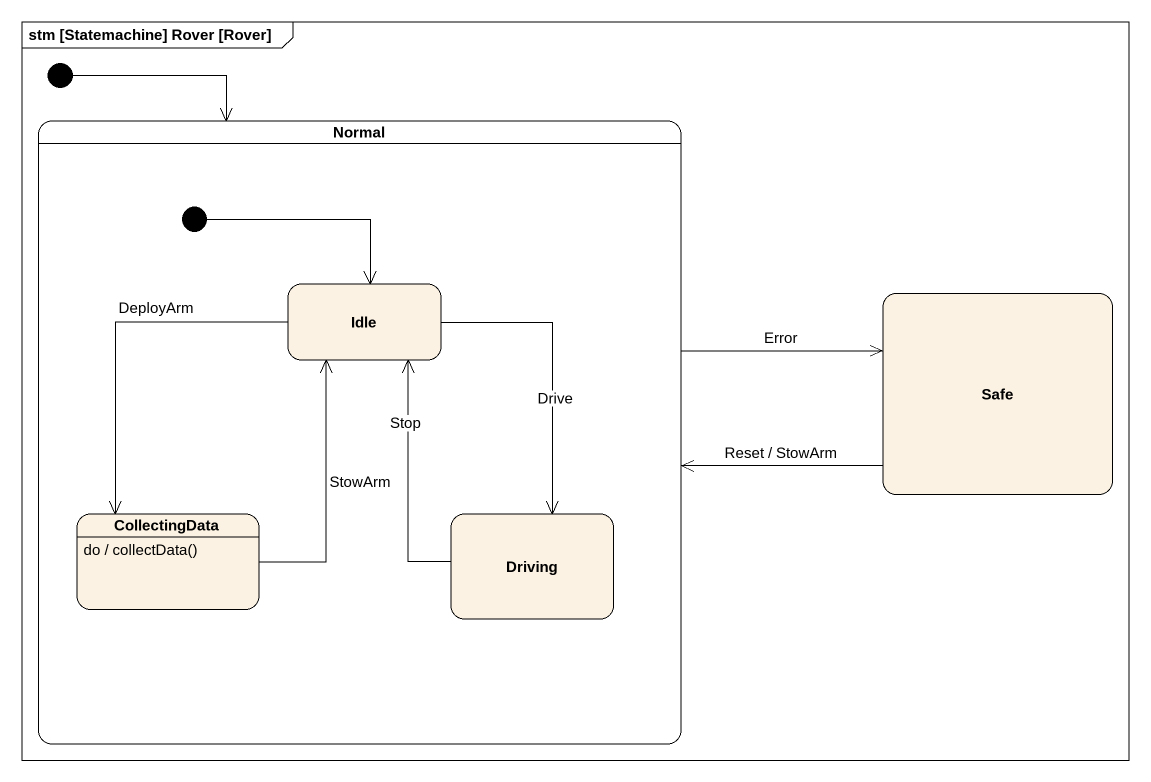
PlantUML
@startuml
mainframe stm [Statemachine] Rover [Rover]
hide empty description
state Normal {
  state Idle
  state CollectingData
  CollectingData : do / collectData()
  state Driving
  [*] --> Idle
}
state Safe
[*] --> Normal
Normal -right-> Safe : Error
Idle --> CollectingData : DeployArm
Idle --> Driving : Drive
Safe -left-> Normal : Reset / StowArm
CollectingData -up-> Idle : StowArm
Driving -up-> Idle : Stop
@enduml
